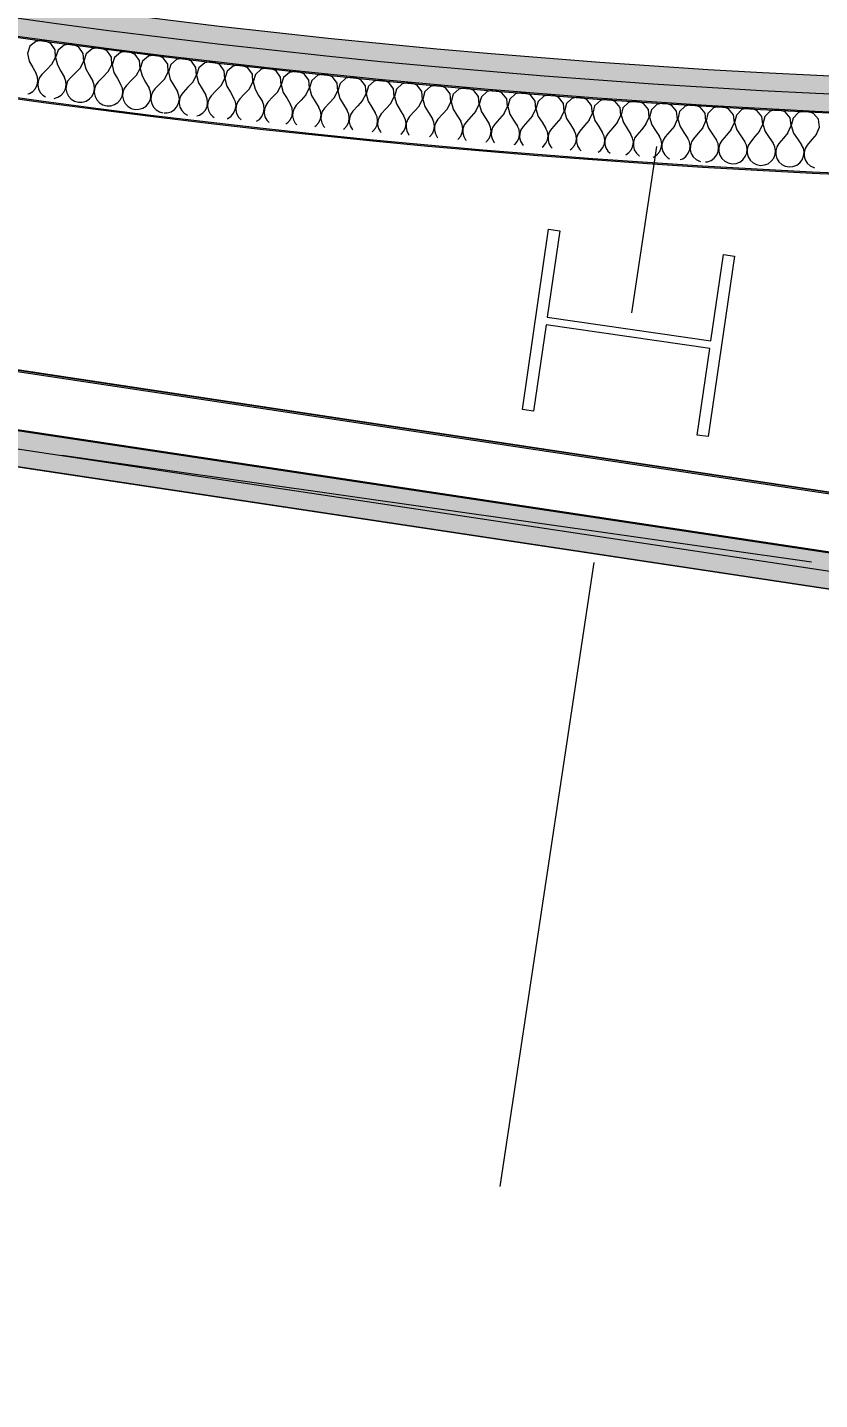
# Model space of a CAD drawing. Header units: millimetres. Extents: x -50172 to 90294, y -80883 to 956680.
# Drawn here: x -27959 to -27294, y -51943 to -50793 of the extents above; entities that cross this region are included whole.
import ezdxf
from ezdxf.enums import TextEntityAlignment as Align

# ---------------------------------------------------------------- set-up
doc = ezdxf.new("R2010")
doc.units = ezdxf.units.MM
doc.header["$MEASUREMENT"] = 0
doc.linetypes.add('Double Dashed', pattern=[1093.611073, 529.166651, -211.666656, 141.111112, -211.666656])
doc.linetypes.add('Long Dashed', pattern=[1058.333302, 634.99999, -423.333311])
for name, color, linetype in [('A-25-M_Wall_Int', 7, 'Continuous'), ('COLUMN.IFC Import', 7, 'Continuous'), ('New_A-15-MG_Structural_Grid_Phase_2', 7, 'Continuous'), ('New_A-25-M_Wall_Int', 7, 'Continuous'), ('New_A-95-D_1_100', 7, 'Continuous')]:
    doc.layers.add(name, color=color, linetype=linetype)
for name, color, linetype, lineweight in [('A-25-M_Wall_Int_Pen_No__1', 7, 'Continuous', 13), ('A-25-M_Wall_Int_Pen_No__87', 8, 'Continuous', 20), ('COLUMN.IFC Import_Pen_No__2', 8, 'Continuous', 15), ('New_A-25-M_Wall_Int_Pen_No__1', 7, 'Continuous', 13), ('New_A-25-M_Wall_Int_Pen_No__150', 7, 'Continuous', 0), ('New_A-95-D_1_100_Pen_No__1', 7, 'Continuous', 13), ('New_A-95-P_Drawing_Pen_No__1', 7, 'Continuous', 13)]:
    doc.layers.add(name, color=color, linetype=linetype, lineweight=lineweight)
for name, color, linetype, lineweight, true_color in [('A-25-M_Wall_Int_Pen_No__107', 7, 'Continuous', 15, 0xa6a6a6), ('A-25-M_Wall_Int_Pen_No__81', 7, 'Continuous', 20, 0x6a6a6a), ('New_A-15-MG_Structural_Grid_Phase_2_Pen_No__222', 7, 'Continuous', 13, 0x65af33), ('New_A-25-M_Wall_Int_Pen_No__107', 7, 'Continuous', 15, 0xa6a6a6), ('New_A-25-M_Wall_Int_Pen_No__81', 7, 'Continuous', 20, 0x6a6a6a)]:
    doc.layers.add(name, color=color, linetype=linetype, lineweight=lineweight, true_color=true_color)
doc.styles.add('GENERATED_STYLE_3', font='')
doc.styles.add('GENERATED_STYLE_4', font='')
doc.styles.get('GENERATED_STYLE_3').set_extended_font_data('Arial')
doc.styles.get('GENERATED_STYLE_4').set_extended_font_data('Swis721 BT')
doc.dimstyles.new('GENERATED_STYLE__2', dxfattribs={"dimtxt": 300, "dimasz": 95, "dimexe": 0.18, "dimexo": 0, "dimgap": 0.09, "dimtad": 1, "dimdec": 0, "dimzin": 0, "dimdsep": 46, "dimtxsty": 'GENERATED_STYLE_3', "dimblk": 'ARROWHEAD_2', "dimblk1": 'ARROWHEAD_2', "dimblk2": 'ARROWHEAD_2', "dimcen": 0.09, "dimclrd": 7, "dimclre": 7, "dimclrt": 7, "dimadec": 0, "dimazin": 0, "dimtfac": 1, "dimtdec": 4, "dimtmove": 0, "dimatfit": 3, "dimfxl": 1, "dimtolj": 1, "dimtzin": 0, "dimarcsym": 0})

# ---------------------------------------------------------------- blocks, each defined once
blk = doc.blocks.new('*X416')
at = {"layer": 'New_A-25-M_Wall_Int_Pen_No__150', "linetype": 'Continuous'}
for p, q in [((-27951.4, -50804.3), (-27956.4, -50808.4)), ((-27945, -50803.4), (-27951.4, -50804.3)), ((-27939, -50806), (-27945, -50803.4)), ((-27956.4, -50808.4), (-27958.5, -50814.6)), ((-27958.5, -50814.6), (-27957, -50820.9)), ((-27935.3, -50811.3), (-27939, -50806)), ((-27935, -50817.8), (-27935.3, -50811.3)), ((-27932.8, -50811.6), (-27934.9, -50817.8)), ((-27927.8, -50807.5), (-27932.8, -50811.6)), ((-27921.4, -50806.5), (-27927.8, -50807.5)), ((-27915.4, -50809.1), (-27921.4, -50806.5)), ((-27911.7, -50814.4), (-27915.4, -50809.1)), ((-27911.3, -50820.9), (-27911.7, -50814.4)), ((-27909.2, -50814.8), (-27911.2, -50821)), ((-27904.2, -50810.6), (-27909.2, -50814.8)), ((-27897.8, -50809.6), (-27904.2, -50810.6)), ((-27891.8, -50812.2), (-27897.8, -50809.6)), ((-27888.1, -50817.5), (-27891.8, -50812.2)), ((-27880.6, -50813.6), (-27885.6, -50817.8)), ((-27874.2, -50812.6), (-27880.6, -50813.6)), ((-27868.2, -50815.2), (-27874.2, -50812.6)), ((-27864.5, -50820.5), (-27868.2, -50815.2)), ((-27857, -50816.6), (-27862, -50820.8)), ((-27850.6, -50815.6), (-27857, -50816.6)), ((-27844.6, -50818.1), (-27850.6, -50815.6)), ((-27957, -50820.9), (-27954.1, -50826.1)), ((-27954.1, -50826.1), (-27951.2, -50831.3)), ((-27942.3, -50827.8), (-27946.5, -50832)), ((-27938.1, -50823.5), (-27942.3, -50827.8)), ((-27938.1, -50823.5), (-27935, -50817.8)), ((-27934.9, -50817.8), (-27933.4, -50824.1)), ((-27933.4, -50824.1), (-27930.4, -50829.3)), ((-27914.4, -50826.7), (-27918.6, -50830.9)), ((-27914.4, -50826.7), (-27911.3, -50820.9)), ((-27911.2, -50821), (-27909.7, -50827.3)), ((-27909.7, -50827.3), (-27906.8, -50832.5)), ((-27890.8, -50829.7), (-27887.7, -50824)), ((-27887.7, -50824), (-27888.1, -50817.5)), ((-27885.6, -50817.8), (-27887.6, -50824)), ((-27887.6, -50824), (-27886.1, -50830.3)), ((-27867.1, -50832.7), (-27864, -50827)), ((-27864, -50827), (-27864.5, -50820.5)), ((-27862, -50820.8), (-27863.9, -50827)), ((-27863.9, -50827), (-27862.4, -50833.3)), ((-27840.8, -50823.4), (-27844.6, -50818.1)), ((-27840.4, -50829.9), (-27840.8, -50823.4)), ((-27838.3, -50823.7), (-27840.3, -50829.9)), ((-27833.4, -50819.5), (-27838.3, -50823.7)), ((-27827, -50818.5), (-27833.4, -50819.5)), ((-27821, -50821), (-27827, -50818.5)), ((-27817.2, -50826.3), (-27821, -50821)), ((-27816.7, -50832.8), (-27817.2, -50826.3)), ((-27814.7, -50826.6), (-27816.6, -50832.8)), ((-27809.7, -50822.3), (-27814.7, -50826.6)), ((-27803.3, -50821.3), (-27809.7, -50822.3)), ((-27797.3, -50823.7), (-27803.3, -50821.3)), ((-27793.5, -50829), (-27797.3, -50823.7)), ((-27786.1, -50825), (-27791, -50829.3)), ((-27779.7, -50824), (-27786.1, -50825)), ((-27773.7, -50826.5), (-27779.7, -50824)), ((-27769.8, -50831.7), (-27773.7, -50826.5)), ((-27762.4, -50827.7), (-27767.3, -50832)), ((-27756, -50826.6), (-27762.4, -50827.7)), ((-27750, -50829.1), (-27756, -50826.6)), ((-27950, -50834.4), (-27951.2, -50831.3)), ((-27950.3, -50840.9), (-27949.7, -50837.7)), ((-27949.7, -50837.7), (-27950, -50834.4)), ((-27949.6, -50837.7), (-27949.9, -50841)), ((-27948.4, -50834.6), (-27949.6, -50837.7)), ((-27946.5, -50832), (-27948.4, -50834.6)), ((-27930.4, -50829.3), (-27927.5, -50834.5)), ((-27926.3, -50837.6), (-27927.5, -50834.5)), ((-27926, -50840.9), (-27926.3, -50837.6)), ((-27924.8, -50837.8), (-27925.9, -50840.9)), ((-27922.8, -50835.2), (-27924.8, -50837.8)), ((-27918.6, -50830.9), (-27922.8, -50835.2)), ((-27906.8, -50832.5), (-27903.8, -50837.7)), ((-27902.6, -50840.7), (-27903.8, -50837.7)), ((-27899.1, -50838.3), (-27901.1, -50840.9)), ((-27894.9, -50834), (-27899.1, -50838.3)), ((-27890.8, -50829.7), (-27894.9, -50834)), ((-27886.1, -50830.3), (-27883.1, -50835.5)), ((-27883.1, -50835.5), (-27880.1, -50840.7)), ((-27871.3, -50837), (-27875.4, -50841.3)), ((-27867.1, -50832.7), (-27871.3, -50837)), ((-27862.4, -50833.3), (-27859.4, -50838.5)), ((-27859.4, -50838.5), (-27856.4, -50843.7)), ((-27847.6, -50840), (-27851.7, -50844.2)), ((-27843.4, -50835.7), (-27847.6, -50840)), ((-27843.4, -50835.7), (-27840.4, -50829.9)), ((-27840.3, -50829.9), (-27838.7, -50836.2)), ((-27838.7, -50836.2), (-27835.7, -50841.4)), ((-27819.8, -50838.5), (-27823.9, -50842.8)), ((-27819.8, -50838.5), (-27816.7, -50832.8)), ((-27816.6, -50832.8), (-27815, -50839.1)), ((-27815, -50839.1), (-27812, -50844.2)), ((-27796.1, -50841.3), (-27793, -50835.5)), ((-27793, -50835.5), (-27793.5, -50829)), ((-27791, -50829.3), (-27792.9, -50835.5)), ((-27792.9, -50835.5), (-27791.3, -50841.8)), ((-27772.3, -50844), (-27769.4, -50838.2)), ((-27769.4, -50838.2), (-27769.8, -50831.7)), ((-27767.3, -50832), (-27769.3, -50838.2)), ((-27769.3, -50838.2), (-27767.6, -50844.5)), ((-27746.2, -50834.3), (-27750, -50829.1)), ((-27745.7, -50840.8), (-27746.2, -50834.3)), ((-27743.7, -50834.6), (-27745.6, -50840.8)), ((-27738.8, -50830.3), (-27743.7, -50834.6)), ((-27732.4, -50829.2), (-27738.8, -50830.3)), ((-27726.3, -50831.6), (-27732.4, -50829.2)), ((-27722.5, -50836.9), (-27726.3, -50831.6)), ((-27722, -50843.4), (-27722.5, -50836.9)), ((-27720, -50837.1), (-27721.9, -50843.4)), ((-27715.1, -50832.8), (-27720, -50837.1)), ((-27708.7, -50831.7), (-27715.1, -50832.8)), ((-27702.7, -50834.1), (-27708.7, -50831.7)), ((-27698.8, -50839.3), (-27702.7, -50834.1)), ((-27698.2, -50845.8), (-27698.8, -50839.3)), ((-27696.3, -50839.6), (-27698.1, -50845.8)), ((-27691.4, -50835.3), (-27696.3, -50839.6)), ((-27685, -50834.1), (-27691.4, -50835.3)), ((-27679, -50836.5), (-27685, -50834.1)), ((-27675.1, -50841.7), (-27679, -50836.5)), ((-27667.8, -50837.6), (-27672.6, -50842)), ((-27661.4, -50836.5), (-27667.8, -50837.6)), ((-27655.3, -50838.8), (-27661.4, -50836.5)), ((-27651.4, -50844), (-27655.3, -50838.8)), ((-27644.1, -50839.9), (-27648.9, -50844.3)), ((-27637.7, -50838.7), (-27644.1, -50839.9)), ((-27631.6, -50841.1), (-27637.7, -50838.7)), ((-27958.3, -50848.4), (-27956.8, -50848)), ((-27956.8, -50848), (-27954, -50846.3)), ((-27954, -50846.3), (-27951.8, -50843.8)), ((-27951.8, -50843.8), (-27950.3, -50840.9)), ((-27949.9, -50841), (-27949.3, -50844.2)), ((-27949.3, -50844.2), (-27947.8, -50847.1)), ((-27947.8, -50847.1), (-27945.5, -50849.5)), ((-27945.5, -50849.5), (-27943.4, -50850.9)), ((-27936, -50852.1), (-27933.1, -50851.2)), ((-27933.1, -50851.2), (-27930.3, -50849.5)), ((-27930.3, -50849.5), (-27928.1, -50847)), ((-27928.1, -50847), (-27926.6, -50844.1)), ((-27926.6, -50844.1), (-27926, -50840.9)), ((-27925.9, -50840.9), (-27926.2, -50844.2)), ((-27926.2, -50844.2), (-27925.5, -50847.4)), ((-27925.5, -50847.4), (-27924.1, -50850.3)), ((-27924.1, -50850.3), (-27921.8, -50852.7)), ((-27906.5, -50852.6), (-27904.3, -50850.2)), ((-27904.3, -50850.2), (-27902.9, -50847.2)), ((-27902.9, -50847.2), (-27902.3, -50844)), ((-27902.3, -50844), (-27902.6, -50840.7)), ((-27902.2, -50844), (-27902.5, -50847.3)), ((-27902.5, -50847.3), (-27901.8, -50850.5)), ((-27901.1, -50840.9), (-27902.2, -50844)), ((-27901.8, -50850.5), (-27900.3, -50853.4)), ((-27880.6, -50853.2), (-27879.2, -50850.2)), ((-27878.9, -50843.7), (-27880.1, -50840.7)), ((-27879.2, -50850.2), (-27878.6, -50847)), ((-27878.6, -50847), (-27878.9, -50843.7)), ((-27878.5, -50847), (-27878.7, -50850.3)), ((-27878.7, -50850.3), (-27878.1, -50853.5)), ((-27877.4, -50843.9), (-27878.5, -50847)), ((-27875.4, -50841.3), (-27877.4, -50843.9)), ((-27855.2, -50846.7), (-27856.4, -50843.7)), ((-27855.4, -50853.2), (-27854.9, -50850)), ((-27854.9, -50850), (-27855.2, -50846.7)), ((-27854.8, -50850), (-27855, -50853.3)), ((-27853.6, -50846.9), (-27854.8, -50850)), ((-27851.7, -50844.2), (-27853.6, -50846.9)), ((-27835.7, -50841.4), (-27832.7, -50846.5)), ((-27831.5, -50849.6), (-27832.7, -50846.5)), ((-27831.1, -50852.9), (-27831.5, -50849.6)), ((-27829.9, -50849.8), (-27831, -50852.9)), ((-27828, -50847.1), (-27829.9, -50849.8)), ((-27823.9, -50842.8), (-27828, -50847.1)), ((-27812, -50844.2), (-27809, -50849.4)), ((-27807.8, -50852.4), (-27809, -50849.4)), ((-27804.3, -50849.9), (-27806.2, -50852.6)), ((-27800.2, -50845.6), (-27804.3, -50849.9)), ((-27796.1, -50841.3), (-27800.2, -50845.6)), ((-27791.3, -50841.8), (-27788.3, -50847)), ((-27788.3, -50847), (-27785.3, -50852.1)), ((-27776.4, -50848.3), (-27780.5, -50852.6)), ((-27772.3, -50844), (-27776.4, -50848.3)), ((-27767.6, -50844.5), (-27764.6, -50849.6)), ((-27764.6, -50849.6), (-27761.5, -50854.8)), ((-27752.7, -50850.9), (-27756.8, -50855.3)), ((-27748.6, -50846.6), (-27752.7, -50850.9)), ((-27748.6, -50846.6), (-27745.7, -50840.8)), ((-27745.6, -50840.8), (-27743.9, -50847.1)), ((-27743.9, -50847.1), (-27740.8, -50852.2)), ((-27724.9, -50849.2), (-27729, -50853.5)), ((-27724.9, -50849.2), (-27722, -50843.4)), ((-27721.9, -50843.4), (-27720.2, -50849.7)), ((-27720.2, -50849.7), (-27717.1, -50854.8)), ((-27701.2, -50851.6), (-27698.2, -50845.8)), ((-27698.1, -50845.8), (-27696.4, -50852.1)), ((-27677.4, -50854), (-27674.5, -50848.2)), ((-27674.5, -50848.2), (-27675.1, -50841.7)), ((-27672.6, -50842), (-27674.4, -50848.2)), ((-27674.4, -50848.2), (-27672.7, -50854.5)), ((-27653.7, -50856.3), (-27650.8, -50850.5)), ((-27650.8, -50850.5), (-27651.4, -50844)), ((-27648.9, -50844.3), (-27650.7, -50850.5)), ((-27650.7, -50850.5), (-27649, -50856.8)), ((-27627.7, -50846.3), (-27631.6, -50841.1)), ((-27627.1, -50852.8), (-27627.7, -50846.3)), ((-27625.2, -50846.5), (-27627, -50852.8)), ((-27620.4, -50842.1), (-27625.2, -50846.5)), ((-27614, -50840.9), (-27620.4, -50842.1)), ((-27607.9, -50843.3), (-27614, -50840.9)), ((-27604, -50848.4), (-27607.9, -50843.3)), ((-27603.3, -50854.9), (-27604, -50848.4)), ((-27601.5, -50848.7), (-27603.2, -50854.9)), ((-27596.7, -50844.3), (-27601.5, -50848.7)), ((-27590.3, -50843.1), (-27596.7, -50844.3)), ((-27584.2, -50845.4), (-27590.3, -50843.1)), ((-27580.2, -50850.5), (-27584.2, -50845.4)), ((-27579.6, -50857), (-27580.2, -50850.5)), ((-27577.7, -50850.7), (-27579.5, -50857)), ((-27572.9, -50846.3), (-27577.7, -50850.7)), ((-27566.6, -50845.1), (-27572.9, -50846.3)), ((-27560.5, -50847.4), (-27566.6, -50845.1)), ((-27556.5, -50852.5), (-27560.5, -50847.4)), ((-27549.2, -50848.3), (-27554, -50852.8)), ((-27542.8, -50847.1), (-27549.2, -50848.3)), ((-27536.7, -50849.3), (-27542.8, -50847.1)), ((-27532.8, -50854.5), (-27536.7, -50849.3)), ((-27525.5, -50850.2), (-27530.2, -50854.7)), ((-27519.1, -50849), (-27525.5, -50850.2)), ((-27513, -50851.2), (-27519.1, -50849)), ((-27509, -50856.3), (-27513, -50851.2)), ((-27495.4, -50850.8), (-27501.8, -50852.1)), ((-27489.3, -50853), (-27495.4, -50850.8)), ((-27921.8, -50852.7), (-27919, -50854.4)), ((-27919, -50854.4), (-27915.8, -50855.3)), ((-27915.8, -50855.3), (-27912.5, -50855.3)), ((-27912.5, -50855.3), (-27909.3, -50854.4)), ((-27909.3, -50854.4), (-27906.5, -50852.6)), ((-27900.3, -50853.4), (-27898.1, -50855.8)), ((-27898.1, -50855.8), (-27895.2, -50857.5)), ((-27895.2, -50857.5), (-27892, -50858.4)), ((-27892, -50858.4), (-27888.7, -50858.3)), ((-27888.7, -50858.3), (-27885.6, -50857.4)), ((-27885.6, -50857.4), (-27882.8, -50855.7)), ((-27882.8, -50855.7), (-27880.6, -50853.2)), ((-27878.1, -50853.5), (-27876.6, -50856.4)), ((-27876.6, -50856.4), (-27874.3, -50858.8)), ((-27874.3, -50858.8), (-27871.5, -50860.5)), ((-27871.5, -50860.5), (-27868.3, -50861.4)), ((-27868.3, -50861.4), (-27865, -50861.3)), ((-27865, -50861.3), (-27861.8, -50860.4)), ((-27861.8, -50860.4), (-27859, -50858.6)), ((-27859, -50858.6), (-27856.9, -50856.2)), ((-27856.9, -50856.2), (-27855.4, -50853.2)), ((-27855, -50853.3), (-27854.3, -50856.5)), ((-27854.3, -50856.5), (-27852.8, -50859.4)), ((-27852.8, -50859.4), (-27850.6, -50861.8)), ((-27850.6, -50861.8), (-27847.7, -50863.5)), ((-27838.1, -50863.3), (-27835.3, -50861.5)), ((-27835.3, -50861.5), (-27833.1, -50859.1)), ((-27833.1, -50859.1), (-27831.7, -50856.1)), ((-27831.7, -50856.1), (-27831.1, -50852.9)), ((-27831, -50852.9), (-27831.3, -50856.1)), ((-27831.3, -50856.1), (-27830.6, -50859.4)), ((-27830.6, -50859.4), (-27829.1, -50862.3)), ((-27829.1, -50862.3), (-27826.8, -50864.7)), ((-27811.5, -50864.3), (-27809.3, -50861.9)), ((-27809.3, -50861.9), (-27807.9, -50858.9)), ((-27807.9, -50858.9), (-27807.4, -50855.7)), ((-27807.4, -50855.7), (-27807.8, -50852.4)), ((-27807.3, -50855.7), (-27807.5, -50859)), ((-27807.5, -50859), (-27806.8, -50862.2)), ((-27806.2, -50852.6), (-27807.3, -50855.7)), ((-27806.8, -50862.2), (-27805.3, -50865.1)), ((-27785.6, -50864.6), (-27784.2, -50861.6)), ((-27784, -50855.1), (-27785.3, -50852.1)), ((-27784.2, -50861.6), (-27783.6, -50858.4)), ((-27783.6, -50858.4), (-27784, -50855.1)), ((-27783.5, -50858.4), (-27783.8, -50861.7)), ((-27783.8, -50861.7), (-27783.1, -50864.9)), ((-27782.4, -50855.3), (-27783.5, -50858.4)), ((-27780.5, -50852.6), (-27782.4, -50855.3)), ((-27760.3, -50857.8), (-27761.5, -50854.8)), ((-27760.4, -50864.3), (-27759.9, -50861.1)), ((-27759.9, -50861.1), (-27760.3, -50857.8)), ((-27759.8, -50861.1), (-27760, -50864.3)), ((-27758.7, -50858), (-27759.8, -50861.1)), ((-27756.8, -50855.3), (-27758.7, -50858)), ((-27740.8, -50852.2), (-27737.8, -50857.4)), ((-27736.5, -50860.4), (-27737.8, -50857.4)), ((-27736.1, -50863.6), (-27736.5, -50860.4)), ((-27734.9, -50860.6), (-27736, -50863.7)), ((-27733, -50857.9), (-27734.9, -50860.6)), ((-27729, -50853.5), (-27733, -50857.9)), ((-27717.1, -50854.8), (-27714, -50859.9)), ((-27712.7, -50862.9), (-27714, -50859.9)), ((-27712.3, -50866.2), (-27712.7, -50862.9)), ((-27711.2, -50863.1), (-27712.2, -50866.2)), ((-27709.3, -50860.4), (-27711.2, -50863.1)), ((-27705.2, -50856), (-27709.3, -50860.4)), ((-27701.2, -50851.6), (-27705.2, -50856)), ((-27696.4, -50852.1), (-27693.4, -50857.2)), ((-27693.4, -50857.2), (-27690.3, -50862.3)), ((-27689, -50865.3), (-27690.3, -50862.3)), ((-27685.5, -50862.8), (-27687.4, -50865.5)), ((-27681.5, -50858.4), (-27685.5, -50862.8)), ((-27677.4, -50854), (-27681.5, -50858.4)), ((-27672.7, -50854.5), (-27669.6, -50859.6)), ((-27669.6, -50859.6), (-27666.5, -50864.7)), ((-27657.7, -50860.7), (-27661.7, -50865.1)), ((-27653.7, -50856.3), (-27657.7, -50860.7)), ((-27649, -50856.8), (-27645.8, -50861.9)), ((-27645.8, -50861.9), (-27642.7, -50867)), ((-27634, -50863), (-27638, -50867.4)), ((-27629.9, -50858.6), (-27634, -50863)), ((-27629.9, -50858.6), (-27627.1, -50852.8)), ((-27627, -50852.8), (-27625.2, -50859)), ((-27625.2, -50859), (-27622.1, -50864.1)), ((-27606.2, -50860.8), (-27610.2, -50865.2)), ((-27606.2, -50860.8), (-27603.3, -50854.9)), ((-27603.2, -50854.9), (-27601.4, -50861.2)), ((-27601.4, -50861.2), (-27598.3, -50866.2)), ((-27582.4, -50862.9), (-27586.4, -50867.3)), ((-27582.4, -50862.9), (-27579.6, -50857)), ((-27579.5, -50857), (-27577.7, -50863.3)), ((-27558.7, -50864.9), (-27555.8, -50859)), ((-27555.8, -50859), (-27556.5, -50852.5)), ((-27554, -50852.8), (-27555.7, -50859)), ((-27555.7, -50859), (-27553.9, -50865.3)), ((-27534.9, -50866.8), (-27532.1, -50861)), ((-27532.1, -50861), (-27532.8, -50854.5)), ((-27530.2, -50854.7), (-27532, -50861)), ((-27532, -50861), (-27530.1, -50867.2)), ((-27511.1, -50868.7), (-27508.3, -50862.8)), ((-27508.3, -50862.8), (-27509, -50856.3)), ((-27506.5, -50856.5), (-27508.2, -50862.8)), ((-27508.2, -50862.8), (-27506.3, -50869.1)), ((-27501.8, -50852.1), (-27506.5, -50856.5)), ((-27485.3, -50858.1), (-27489.3, -50853)), ((-27484.5, -50864.6), (-27485.3, -50858.1)), ((-27482.8, -50858.3), (-27484.4, -50864.6)), ((-27478, -50853.8), (-27482.8, -50858.3)), ((-27471.7, -50852.5), (-27478, -50853.8)), ((-27465.5, -50854.7), (-27471.7, -50852.5)), ((-27461.5, -50859.8), (-27465.5, -50854.7)), ((-27460.7, -50866.3), (-27461.5, -50859.8)), ((-27459, -50860), (-27460.6, -50866.3)), ((-27454.3, -50855.5), (-27459, -50860)), ((-27447.9, -50854.2), (-27454.3, -50855.5)), ((-27441.8, -50856.4), (-27447.9, -50854.2)), ((-27437.7, -50861.5), (-27441.8, -50856.4)), ((-27437, -50867.9), (-27437.7, -50861.5)), ((-27435.2, -50861.7), (-27436.9, -50868)), ((-27430.5, -50857.2), (-27435.2, -50861.7)), ((-27424.2, -50855.8), (-27430.5, -50857.2)), ((-27418, -50858), (-27424.2, -50855.8)), ((-27414, -50863), (-27418, -50858)), ((-27413.2, -50869.5), (-27414, -50863)), ((-27406.8, -50858.7), (-27411.5, -50863.2)), ((-27400.4, -50857.3), (-27406.8, -50858.7)), ((-27394.3, -50859.5), (-27400.4, -50857.3)), ((-27390.2, -50864.5), (-27394.3, -50859.5)), ((-27383, -50860.2), (-27387.7, -50864.7)), ((-27376.7, -50858.8), (-27383, -50860.2)), ((-27370.5, -50860.9), (-27376.7, -50858.8)), ((-27366.4, -50865.9), (-27370.5, -50860.9)), ((-27359.3, -50861.5), (-27363.9, -50866.1)), ((-27352.9, -50860.1), (-27359.3, -50861.5)), ((-27346.8, -50862.2), (-27352.9, -50860.1)), ((-27342.6, -50867.3), (-27346.8, -50862.2)), ((-27335.5, -50862.9), (-27340.1, -50867.4)), ((-27329.1, -50861.4), (-27335.5, -50862.9)), ((-27323, -50863.5), (-27329.1, -50861.4)), ((-27305.4, -50862.6), (-27311.7, -50864.1)), ((-27299.2, -50864.7), (-27305.4, -50862.6)), ((-27847.7, -50863.5), (-27844.9, -50864.2)), ((-27843.9, -50864.3), (-27841.2, -50864.3)), ((-27841.2, -50864.3), (-27838.1, -50863.3)), ((-27826.8, -50864.7), (-27824.4, -50866.1)), ((-27816.4, -50866.8), (-27814.3, -50866.1)), ((-27814.3, -50866.1), (-27811.5, -50864.3)), ((-27805.3, -50865.1), (-27803, -50867.4)), ((-27803, -50867.4), (-27801.9, -50868.1)), ((-27791.1, -50869.1), (-27790.5, -50868.9)), ((-27790.5, -50868.9), (-27787.7, -50867.1)), ((-27787.7, -50867.1), (-27785.6, -50864.6)), ((-27783.1, -50864.9), (-27781.5, -50867.8)), ((-27781.5, -50867.8), (-27779.2, -50870.2)), ((-27766.3, -50871.3), (-27763.9, -50869.8)), ((-27763.9, -50869.8), (-27761.8, -50867.3)), ((-27761.8, -50867.3), (-27760.4, -50864.3)), ((-27760, -50864.3), (-27759.3, -50867.6)), ((-27759.3, -50867.6), (-27757.7, -50870.5)), ((-27757.7, -50870.5), (-27755.9, -50872.3)), ((-27741.9, -50873.5), (-27740.1, -50872.4)), ((-27740.1, -50872.4), (-27738, -50869.9)), ((-27738, -50869.9), (-27736.6, -50866.9)), ((-27736.6, -50866.9), (-27736.1, -50863.6)), ((-27736, -50863.7), (-27736.2, -50866.9)), ((-27736.2, -50866.9), (-27735.5, -50870.1)), ((-27735.5, -50870.1), (-27733.9, -50873)), ((-27733.9, -50873), (-27732.6, -50874.4)), ((-27716.3, -50874.9), (-27714.2, -50872.4)), ((-27714.2, -50872.4), (-27712.8, -50869.4)), ((-27712.8, -50869.4), (-27712.3, -50866.2)), ((-27712.2, -50866.2), (-27712.4, -50869.4)), ((-27712.4, -50869.4), (-27711.7, -50872.6)), ((-27711.7, -50872.6), (-27710.1, -50875.5)), ((-27690.4, -50874.8), (-27689, -50871.8)), ((-27688.6, -50868.6), (-27689, -50865.3)), ((-27689, -50871.8), (-27688.6, -50868.6)), ((-27688.5, -50868.6), (-27688.6, -50871.9)), ((-27688.6, -50871.9), (-27687.9, -50875.1)), ((-27687.4, -50865.5), (-27688.5, -50868.6)), ((-27666.6, -50877.2), (-27665.2, -50874.2)), ((-27665.2, -50867.7), (-27666.5, -50864.7)), ((-27664.8, -50870.9), (-27665.2, -50867.7)), ((-27665.2, -50874.2), (-27664.8, -50870.9)), ((-27664.7, -50871), (-27664.8, -50874.2)), ((-27664.8, -50874.2), (-27664.1, -50877.4)), ((-27663.6, -50867.8), (-27664.7, -50871)), ((-27661.7, -50865.1), (-27663.6, -50867.8)), ((-27641.4, -50870), (-27642.7, -50867)), ((-27641, -50873.2), (-27641.4, -50870)), ((-27641.4, -50876.5), (-27641, -50873.2)), ((-27640.9, -50873.2), (-27641, -50876.5)), ((-27639.8, -50870.1), (-27640.9, -50873.2)), ((-27638, -50867.4), (-27639.8, -50870.1)), ((-27622.1, -50864.1), (-27618.9, -50869.2)), ((-27617.6, -50872.2), (-27618.9, -50869.2)), ((-27617.2, -50875.4), (-27617.6, -50872.2)), ((-27616, -50872.3), (-27617.1, -50875.4)), ((-27614.2, -50869.6), (-27616, -50872.3)), ((-27610.2, -50865.2), (-27614.2, -50869.6)), ((-27598.3, -50866.2), (-27595.1, -50871.3)), ((-27593.8, -50874.3), (-27595.1, -50871.3)), ((-27593.3, -50877.6), (-27593.8, -50874.3)), ((-27592.2, -50874.4), (-27593.2, -50877.6)), ((-27590.4, -50871.7), (-27592.2, -50874.4)), ((-27586.4, -50867.3), (-27590.4, -50871.7)), ((-27577.7, -50863.3), (-27574.5, -50868.3)), ((-27574.5, -50868.3), (-27571.3, -50873.4)), ((-27570, -50876.4), (-27571.3, -50873.4)), ((-27566.6, -50873.8), (-27568.4, -50876.5)), ((-27562.6, -50869.3), (-27566.6, -50873.8)), ((-27558.7, -50864.9), (-27562.6, -50869.3)), ((-27553.9, -50865.3), (-27550.7, -50870.3)), ((-27550.7, -50870.3), (-27547.5, -50875.4)), ((-27538.8, -50871.3), (-27542.8, -50875.7)), ((-27534.9, -50866.8), (-27538.8, -50871.3)), ((-27530.1, -50867.2), (-27526.9, -50872.2)), ((-27526.9, -50872.2), (-27523.7, -50877.3)), ((-27515, -50873.2), (-27519, -50877.6)), ((-27511.1, -50868.7), (-27515, -50873.2)), ((-27506.3, -50869.1), (-27503.1, -50874.1)), ((-27503.1, -50874.1), (-27499.9, -50879.1)), ((-27487.3, -50870.5), (-27491.2, -50875)), ((-27487.3, -50870.5), (-27484.5, -50864.6)), ((-27484.4, -50864.6), (-27482.5, -50870.8)), ((-27482.5, -50870.8), (-27479.3, -50875.8)), ((-27463.5, -50872.2), (-27467.4, -50876.7)), ((-27463.5, -50872.2), (-27460.7, -50866.3)), ((-27460.6, -50866.3), (-27458.7, -50872.5)), ((-27458.7, -50872.5), (-27455.5, -50877.5)), ((-27439.7, -50873.8), (-27443.6, -50878.4)), ((-27439.7, -50873.8), (-27437, -50867.9)), ((-27436.9, -50868), (-27434.9, -50874.2)), ((-27434.9, -50874.2), (-27431.7, -50879.2)), ((-27415.9, -50875.4), (-27413.2, -50869.5)), ((-27411.5, -50863.2), (-27413.1, -50869.5)), ((-27413.1, -50869.5), (-27411.1, -50875.7)), ((-27392.1, -50876.9), (-27389.4, -50871)), ((-27389.4, -50871), (-27390.2, -50864.5)), ((-27387.7, -50864.7), (-27389.3, -50871)), ((-27389.3, -50871), (-27387.3, -50877.2)), ((-27368.3, -50878.3), (-27365.6, -50872.4)), ((-27365.6, -50872.4), (-27366.4, -50865.9)), ((-27363.9, -50866.1), (-27365.5, -50872.4)), ((-27365.5, -50872.4), (-27363.5, -50878.6)), ((-27344.4, -50879.7), (-27341.8, -50873.7)), ((-27341.8, -50873.7), (-27342.6, -50867.3)), ((-27340.1, -50867.4), (-27341.7, -50873.7)), ((-27341.7, -50873.7), (-27339.7, -50879.9)), ((-27318.9, -50868.5), (-27323, -50863.5)), ((-27318, -50875), (-27318.9, -50868.5)), ((-27316.3, -50868.7), (-27317.9, -50875)), ((-27311.7, -50864.1), (-27316.3, -50868.7)), ((-27295.1, -50869.7), (-27299.2, -50864.7)), ((-27294.2, -50876.2), (-27295.1, -50869.7)), ((-27717.6, -50875.7), (-27716.3, -50874.9)), ((-27710.1, -50875.5), (-27709.2, -50876.5)), ((-27693.4, -50877.9), (-27692.5, -50877.3)), ((-27692.5, -50877.3), (-27690.4, -50874.8)), ((-27687.9, -50875.1), (-27686.3, -50878)), ((-27686.3, -50878), (-27685.6, -50878.6)), ((-27669.3, -50880.1), (-27668.7, -50879.7)), ((-27668.7, -50879.7), (-27666.6, -50877.2)), ((-27664.1, -50877.4), (-27662.5, -50880.3)), ((-27662.5, -50880.3), (-27662, -50880.8)), ((-27645.3, -50882.3), (-27644.9, -50882)), ((-27644.9, -50882), (-27642.8, -50879.5)), ((-27642.8, -50879.5), (-27641.4, -50876.5)), ((-27641, -50876.5), (-27640.3, -50879.7)), ((-27640.3, -50879.7), (-27638.6, -50882.6)), ((-27638.6, -50882.6), (-27638.3, -50882.9)), ((-27621.4, -50884.5), (-27621.1, -50884.2)), ((-27621.1, -50884.2), (-27618.9, -50881.7)), ((-27618.9, -50881.7), (-27617.6, -50878.7)), ((-27617.6, -50878.7), (-27617.2, -50875.4)), ((-27617.1, -50875.4), (-27617.2, -50878.7)), ((-27617.2, -50878.7), (-27616.4, -50881.9)), ((-27616.4, -50881.9), (-27614.8, -50884.8)), ((-27614.8, -50884.8), (-27614.5, -50885.1)), ((-27597.2, -50886.4), (-27595.1, -50883.8)), ((-27595.1, -50883.8), (-27593.8, -50880.8)), ((-27593.8, -50880.8), (-27593.3, -50877.6)), ((-27593.2, -50877.6), (-27593.4, -50880.9)), ((-27593.4, -50880.9), (-27592.6, -50884)), ((-27592.6, -50884), (-27591, -50886.9)), ((-27573.4, -50888.4), (-27571.3, -50885.9)), ((-27571.3, -50885.9), (-27570, -50882.9)), ((-27569.5, -50879.6), (-27570, -50876.4)), ((-27570, -50882.9), (-27569.5, -50879.6)), ((-27569.4, -50879.6), (-27569.5, -50882.9)), ((-27569.5, -50882.9), (-27568.8, -50886.1)), ((-27568.4, -50876.5), (-27569.4, -50879.6)), ((-27568.8, -50886.1), (-27567.1, -50889)), ((-27546.2, -50878.3), (-27547.5, -50875.4)), ((-27547.4, -50887.9), (-27546.1, -50884.9)), ((-27545.7, -50881.6), (-27546.2, -50878.3)), ((-27546.1, -50884.9), (-27545.7, -50881.6)), ((-27545.6, -50881.6), (-27545.7, -50884.9)), ((-27545.7, -50884.9), (-27544.9, -50888.1)), ((-27544.6, -50878.5), (-27545.6, -50881.6)), ((-27542.8, -50875.7), (-27544.6, -50878.5)), ((-27522.4, -50880.3), (-27523.7, -50877.3)), ((-27521.9, -50883.5), (-27522.4, -50880.3)), ((-27522.3, -50886.8), (-27521.9, -50883.5)), ((-27521.8, -50883.5), (-27521.9, -50886.8)), ((-27520.8, -50880.4), (-27521.8, -50883.5)), ((-27519, -50877.6), (-27520.8, -50880.4)), ((-27498.5, -50882.1), (-27499.9, -50879.1)), ((-27498, -50885.3), (-27498.5, -50882.1)), ((-27498.4, -50888.6), (-27498, -50885.3)), ((-27497.9, -50885.3), (-27498, -50888.6)), ((-27497, -50882.2), (-27497.9, -50885.3)), ((-27495.1, -50879.5), (-27497, -50882.2)), ((-27491.2, -50875), (-27495.1, -50879.5)), ((-27479.3, -50875.8), (-27476.1, -50880.9)), ((-27474.7, -50883.8), (-27476.1, -50880.9)), ((-27474.2, -50887.1), (-27474.7, -50883.8)), ((-27473.1, -50883.9), (-27474.1, -50887.1)), ((-27471.3, -50881.2), (-27473.1, -50883.9)), ((-27467.4, -50876.7), (-27471.3, -50881.2)), ((-27455.5, -50877.5), (-27452.3, -50882.5)), ((-27450.9, -50885.5), (-27452.3, -50882.5)), ((-27450.3, -50888.8), (-27450.9, -50885.5)), ((-27449.3, -50885.6), (-27450.2, -50888.8)), ((-27447.5, -50882.9), (-27449.3, -50885.6)), ((-27443.6, -50878.4), (-27447.5, -50882.9)), ((-27431.7, -50879.2), (-27428.4, -50884.1)), ((-27427, -50887.1), (-27428.4, -50884.1)), ((-27423.7, -50884.5), (-27425.4, -50887.2)), ((-27419.8, -50879.9), (-27423.7, -50884.5)), ((-27415.9, -50875.4), (-27419.8, -50879.9)), ((-27411.1, -50875.7), (-27407.9, -50880.7)), ((-27407.9, -50880.7), (-27404.6, -50885.7)), ((-27403.2, -50888.6), (-27404.6, -50885.7)), ((-27399.8, -50886), (-27401.6, -50888.7)), ((-27395.9, -50881.4), (-27399.8, -50886)), ((-27392.1, -50876.9), (-27395.9, -50881.4)), ((-27387.3, -50877.2), (-27384, -50882.2)), ((-27384, -50882.2), (-27380.7, -50887.1)), ((-27372.1, -50882.9), (-27376, -50887.4)), ((-27368.3, -50878.3), (-27372.1, -50882.9)), ((-27363.5, -50878.6), (-27360.2, -50883.6)), ((-27360.2, -50883.6), (-27356.9, -50888.5)), ((-27348.3, -50884.2), (-27352.1, -50888.8)), ((-27344.4, -50879.7), (-27348.3, -50884.2)), ((-27339.7, -50879.9), (-27336.4, -50884.9)), ((-27336.4, -50884.9), (-27333, -50889.8)), ((-27324.4, -50885.5), (-27328.3, -50890.1)), ((-27320.6, -50880.9), (-27324.4, -50885.5)), ((-27320.6, -50880.9), (-27318, -50875)), ((-27317.9, -50875), (-27315.9, -50881.2)), ((-27315.9, -50881.2), (-27312.5, -50886.1)), ((-27312.5, -50886.1), (-27309.2, -50891)), ((-27296.8, -50882.1), (-27300.6, -50886.7)), ((-27296.8, -50882.1), (-27294.2, -50876.2)), ((-27597.6, -50886.6), (-27597.2, -50886.4)), ((-27591, -50886.9), (-27590.6, -50887.2)), ((-27573.9, -50888.8), (-27573.4, -50888.4)), ((-27567.1, -50889), (-27566.7, -50889.4)), ((-27550.2, -50890.9), (-27549.5, -50890.4)), ((-27549.5, -50890.4), (-27547.4, -50887.9)), ((-27544.9, -50888.1), (-27543.3, -50890.9)), ((-27543.3, -50890.9), (-27542.6, -50891.6)), ((-27526.7, -50893), (-27525.7, -50892.3)), ((-27525.7, -50892.3), (-27523.6, -50889.8)), ((-27523.6, -50889.8), (-27522.3, -50886.8)), ((-27521.9, -50886.8), (-27521.1, -50890)), ((-27521.1, -50890), (-27519.4, -50892.8)), ((-27519.4, -50892.8), (-27518.4, -50893.8)), ((-27503.2, -50895.2), (-27501.8, -50894.2)), ((-27501.8, -50894.2), (-27499.7, -50891.6)), ((-27499.7, -50891.6), (-27498.4, -50888.6)), ((-27498, -50888.6), (-27497.2, -50891.8)), ((-27497.2, -50891.8), (-27495.5, -50894.6)), ((-27495.5, -50894.6), (-27494.1, -50896)), ((-27479.8, -50897.3), (-27477.9, -50895.9)), ((-27477.9, -50895.9), (-27475.9, -50893.4)), ((-27475.9, -50893.4), (-27474.6, -50890.3)), ((-27474.6, -50890.3), (-27474.2, -50887.1)), ((-27474.1, -50887.1), (-27474.2, -50890.4)), ((-27474.2, -50890.4), (-27473.3, -50893.5)), ((-27473.3, -50893.5), (-27471.7, -50896.4)), ((-27471.7, -50896.4), (-27469.8, -50898.2)), ((-27456.5, -50899.4), (-27454, -50897.6)), ((-27454, -50897.6), (-27452, -50895.1)), ((-27452, -50895.1), (-27450.7, -50892)), ((-27450.7, -50892), (-27450.3, -50888.8)), ((-27450.2, -50888.8), (-27450.3, -50892)), ((-27450.3, -50892), (-27449.5, -50895.2)), ((-27449.5, -50895.2), (-27447.8, -50898.1)), ((-27430.2, -50899.2), (-27428.1, -50896.7)), ((-27428.1, -50896.7), (-27426.9, -50893.6)), ((-27426.5, -50890.4), (-27427, -50887.1)), ((-27426.9, -50893.6), (-27426.5, -50890.4)), ((-27425.4, -50887.2), (-27426.4, -50890.4)), ((-27426.4, -50890.4), (-27426.4, -50893.6)), ((-27426.4, -50893.6), (-27425.6, -50896.8)), ((-27425.6, -50896.8), (-27423.9, -50899.6)), ((-27404.2, -50898.2), (-27403, -50895.1)), ((-27402.6, -50891.9), (-27403.2, -50888.6)), ((-27403, -50895.1), (-27402.6, -50891.9)), ((-27402.5, -50891.9), (-27402.6, -50895.2)), ((-27402.6, -50895.2), (-27401.7, -50898.3)), ((-27401.6, -50888.7), (-27402.5, -50891.9)), ((-27379.3, -50890.1), (-27380.7, -50887.1)), ((-27380.4, -50899.6), (-27379.1, -50896.6)), ((-27378.8, -50893.3), (-27379.3, -50890.1)), ((-27379.1, -50896.6), (-27378.8, -50893.3)), ((-27377.7, -50890.2), (-27378.7, -50893.3)), ((-27378.7, -50893.3), (-27378.7, -50896.6)), ((-27378.7, -50896.6), (-27377.8, -50899.8)), ((-27376, -50887.4), (-27377.7, -50890.2)), ((-27355.5, -50891.5), (-27356.9, -50888.5)), ((-27354.9, -50894.7), (-27355.5, -50891.5)), ((-27355.2, -50898), (-27354.9, -50894.7)), ((-27353.9, -50891.6), (-27354.8, -50894.7)), ((-27354.8, -50894.7), (-27354.8, -50898)), ((-27352.1, -50888.8), (-27353.9, -50891.6)), ((-27331.6, -50892.8), (-27333, -50889.8)), ((-27331, -50896), (-27331.6, -50892.8)), ((-27331.4, -50899.3), (-27331, -50896)), ((-27330, -50892.9), (-27330.9, -50896)), ((-27330.9, -50896), (-27330.9, -50899.3)), ((-27328.3, -50890.1), (-27330, -50892.9)), ((-27307.7, -50894), (-27309.2, -50891)), ((-27307.1, -50897.2), (-27307.7, -50894)), ((-27307.5, -50900.5), (-27307.1, -50897.2)), ((-27307, -50897.2), (-27307.1, -50900.5)), ((-27306.1, -50894.1), (-27307, -50897.2)), ((-27304.4, -50891.3), (-27306.1, -50894.1)), ((-27300.6, -50886.7), (-27304.4, -50891.3)), ((-27447.8, -50898.1), (-27445.4, -50900.3)), ((-27445.4, -50900.3), (-27445.2, -50900.4)), ((-27433.7, -50901.5), (-27432.8, -50901.2)), ((-27432.8, -50901.2), (-27430.2, -50899.2)), ((-27423.9, -50899.6), (-27421.5, -50901.9)), ((-27421.5, -50901.9), (-27420, -50902.7)), ((-27411.1, -50903.5), (-27408.9, -50902.7)), ((-27408.9, -50902.7), (-27406.3, -50900.8)), ((-27406.3, -50900.8), (-27404.2, -50898.2)), ((-27401.7, -50898.3), (-27400, -50901.2)), ((-27400, -50901.2), (-27397.6, -50903.4)), ((-27397.6, -50903.4), (-27394.7, -50904.9)), ((-27394.7, -50904.9), (-27394.1, -50905)), ((-27389.7, -50905.4), (-27388.1, -50905.3)), ((-27388.1, -50905.3), (-27385, -50904.2)), ((-27385, -50904.2), (-27382.4, -50902.2)), ((-27382.4, -50902.2), (-27380.4, -50899.6)), ((-27377.8, -50899.8), (-27376.1, -50902.6)), ((-27376.1, -50902.6), (-27373.7, -50904.8)), ((-27373.7, -50904.8), (-27370.8, -50906.3)), ((-27370.8, -50906.3), (-27367.5, -50907)), ((-27367.5, -50907), (-27364.2, -50906.7)), ((-27364.2, -50906.7), (-27361.1, -50905.6)), ((-27361.1, -50905.6), (-27358.5, -50903.6)), ((-27358.5, -50903.6), (-27356.5, -50901)), ((-27356.5, -50901), (-27355.2, -50898)), ((-27354.8, -50898), (-27353.9, -50901.2)), ((-27353.9, -50901.2), (-27352.2, -50904)), ((-27352.2, -50904), (-27349.8, -50906.2)), ((-27349.8, -50906.2), (-27346.9, -50907.7)), ((-27346.9, -50907.7), (-27343.6, -50908.3)), ((-27343.6, -50908.3), (-27340.3, -50908)), ((-27340.3, -50908), (-27337.2, -50906.9)), ((-27337.2, -50906.9), (-27334.6, -50904.9)), ((-27334.6, -50904.9), (-27332.6, -50902.3)), ((-27332.6, -50902.3), (-27331.4, -50899.3)), ((-27330.9, -50899.3), (-27330, -50902.5)), ((-27330, -50902.5), (-27328.3, -50905.3)), ((-27328.3, -50905.3), (-27325.9, -50907.5)), ((-27325.9, -50907.5), (-27322.9, -50909)), ((-27322.9, -50909), (-27319.7, -50909.6)), ((-27316.4, -50909.3), (-27313.3, -50908.1)), ((-27313.3, -50908.1), (-27310.7, -50906.2)), ((-27310.7, -50906.2), (-27308.7, -50903.6)), ((-27308.7, -50903.6), (-27307.5, -50900.5)), ((-27307.1, -50900.5), (-27306.2, -50903.7)), ((-27306.2, -50903.7), (-27304.4, -50906.5)), ((-27304.4, -50906.5), (-27302, -50908.7)), ((-27302, -50908.7), (-27299, -50910.2)), ((-27319.7, -50909.6), (-27316.4, -50909.3)), ((-27299, -50910.2), (-27298.4, -50910.3))]:
    blk.add_line(p, q, dxfattribs=at)
blk = doc.blocks.new('Wall_96_1', base_point=(-29918.5, -50217.2))
at = {"layer": 'New_A-25-M_Wall_Int_Pen_No__107', "linetype": 'Continuous'}
for points in [[(-20095.3, -46371.2, -0.413614), (-29918.5, -50217.2), (-29924.5, -50231, 0.413614), (-20081.5, -46377.2)], [(-20081.5, -46377.2, -0.413614), (-29924.5, -50231), (-29930.5, -50244.7, 0.413614), (-20067.8, -46383.2)]]:
    blk.add_hatch(color=256, dxfattribs=at).paths.add_polyline_path(points)
at = {"layer": 'New_A-25-M_Wall_Int_Pen_No__81', "linetype": 'Continuous', "lineweight": 0, "true_color": 0x353535}
for points in [[(-20067.8, -46383.2, -0.413614), (-29930.5, -50244.7), (-29930.9, -50245.6, 0.413614), (-20066.9, -46383.6)], [(-20021.1, -46403.7, -0.413614), (-29950.8, -50291.5), (-29951.2, -50292.4, 0.413614), (-20020.2, -46404.1)]]:
    blk.add_hatch(color=250, dxfattribs=at).paths.add_polyline_path(points)
at = {"layer": 'New_A-25-M_Wall_Int_Pen_No__1', "linetype": 'Continuous'}
for radius in [7467.1, 7498.1, 7497.1, 7482.1, 7549.1, 7548.1]:
    blk.add_arc((-26933.8, -43372.5), radius, 246.44045, 336.32308, dxfattribs=at)
at = {"layer": 'New_A-25-M_Wall_Int', "color": 250, "lineweight": 50, "true_color": 0x2a2a2a}
blk.add_blockref('*X416', (0, 0), dxfattribs=at)
blk = doc.blocks.new('Wall_242_1', base_point=(-29877.1, -50872.8))
at = {"layer": 'A-25-M_Wall_Int_Pen_No__87', "linetype": 'Continuous', "flags": 128}
for points in [[(-25703.7, -51420.9), (-29865.1, -50793.7)], [(-29877.1, -50872.8), (-25694.4, -51503.2)]]:
    blk.add_lwpolyline(points, dxfattribs=at)
blk = doc.blocks.new('Wall_399_1', base_point=(-29877.4, -50873.6))
at = {"layer": 'A-25-M_Wall_Int_Pen_No__107', "linetype": 'Continuous'}
for points in [[(-29871.2, -50859.4), (-25692.2, -51488.4), (-25690, -51473.5), (-29865, -50845.1)], [(-29877.4, -50873.6), (-25694.4, -51503.2), (-25692.2, -51488.4), (-29871.2, -50859.4)]]:
    blk.add_hatch(color=256, dxfattribs=at).paths.add_polyline_path(points)
at = {"layer": 'A-25-M_Wall_Int_Pen_No__81', "linetype": 'Continuous', "lineweight": 0, "true_color": 0x353535}
for points in [[(-29844.7, -50798.6), (-25682.7, -51425.1), (-25682.5, -51424.1), (-29844.3, -50797.7)], [(-29865, -50845.1), (-25690, -51473.5), (-25689.8, -51472.5), (-29864.6, -50844.2)]]:
    blk.add_hatch(color=250, dxfattribs=at).paths.add_polyline_path(points)
at = {"layer": 'A-25-M_Wall_Int_Pen_No__1', "linetype": 'Continuous'}
for p, q in [((-29844.7, -50798.6), (-25682.7, -51425.1)), ((-29865, -50845.1), (-25690, -51473.5)), ((-29864.6, -50844.2), (-25689.8, -51472.5)), ((-29871.2, -50859.4), (-25692.2, -51488.4))]:
    blk.add_line(p, q, dxfattribs=at)
at = {"layer": 'A-25-M_Wall_Int_Pen_No__1', "linetype": 'Continuous', "flags": 128}
for points in [[(-25703.7, -51420.9), (-29844.3, -50797.7)], [(-29877.4, -50873.6), (-25694.4, -51503.2)]]:
    blk.add_lwpolyline(points, dxfattribs=at)
blk = doc.blocks.new('Standard grid marker_10')
at = {"layer": 'New_A-15-MG_Structural_Grid_Phase_2_Pen_No__222', "linetype": 'Double Dashed'}
blk.add_line((19605, 0), (22195.6, 0), dxfattribs=at)
at = {"layer": 'New_A-15-MG_Structural_Grid_Phase_2_Pen_No__222', "style": 'GENERATED_STYLE_4'}
for tag, p in [('AC_MarkerText_1_0', (-500, 43.4)), ('AC_MarkerText_1_1', (22695.6, 43.4))]:
    blk.add_attdef(tag, text='', height=350, rotation=255.0108, dxfattribs=at).set_placement(p, align=Align.MIDDLE_CENTER)
blk = doc.blocks.new('Column 161')
at = {"layer": 'COLUMN.IFC Import_Pen_No__2', "linetype": 'Continuous'}
for p, q in [((-76.45, 78.8), (76.45, 78.8)), ((-76.45, 69.4), (-76.45, 78.8)), ((-3.25, 69.4), (-76.45, 69.4)), ((-3.25, -69.4), (-3.25, 69.4)), ((3.25, 69.4), (3.25, -69.4)), ((76.45, 69.4), (3.25, 69.4)), ((76.45, 78.8), (76.45, 69.4)), ((-76.45, -69.4), (-3.25, -69.4)), ((-76.45, -78.8), (-76.45, -69.4)), ((76.45, -78.8), (-76.45, -78.8)), ((3.25, -69.4), (76.45, -69.4)), ((76.45, -69.4), (76.45, -78.8))]:
    blk.add_line(p, q, dxfattribs=at)
blk = doc.blocks.new('*D1316')
at = {"layer": 'New_A-95-D_1_100_Pen_No__1', "linetype": 'Continuous'}
for p, q in [((-27482.1, -51234.1), (-26961.1, -51312.6)), ((-27044.7, -51238.2), (-27053.8, -51298.7)), ((-26997.4, -51343.7), (-27110.2, -51253.7)), ((-27053.8, -51298.7), (-29889.8, -70117)), ((-30318.2, -70052.5), (-29797.1, -70131)), ((-29946.3, -70072), (-29833.4, -70162)), ((-29889.8, -70117), (-29899, -70177.5))]:
    blk.add_line(p, q, dxfattribs=at)
at = {"layer": 'New_A-95-D_1_100_Pen_No__1', "insert": (-28318.7, -60094.6), "char_height": 300, "attachment_point": 7, "rotation": 261.4296, "style": 'GENERATED_STYLE_3'}
blk.add_mtext('\\A1;{\\fArial|b0|i0|c0|p34;19,031}', dxfattribs=at)
blk = doc.blocks.new('ARROWHEAD_2')
at = {"color": 0, "linetype": 'Continuous', "lineweight": 0}
for p, q in [((-0.378, -0.655), (0.378, 0.655)), ((0, 0), (-1, 0))]:
    blk.add_line(p, q, dxfattribs=at)

msp = doc.modelspace()

# ---------------------------------------------------------------- linework, layer by layer
at = {"layer": 'New_A-95-P_Drawing_Pen_No__1', "linetype": 'Long Dashed'}
msp.add_line((-1107.7, -54978), (-29877.6, -50873.6), dxfattribs=at)

# ---------------------------------------------------------------- block references
at = {"layer": 'A-25-M_Wall_Int', "color": 250, "lineweight": 50, "true_color": 0x2a2a2a}
for name, p in [('Wall_242_1', (-29877.1, -50872.8)), ('Wall_399_1', (-29877.4, -50873.6))]:
    msp.add_blockref(name, p, dxfattribs=at)
at = {"layer": 'COLUMN.IFC Import', "linetype": 'Continuous', "zscale": 1000, "rotation": 261.7185573909263}
msp.add_blockref('Column 161', (-27454.4, -51048.8), dxfattribs=at)
at = {"layer": 'New_A-15-MG_Structural_Grid_Phase_2', "color": 8, "linetype": 'Continuous', "lineweight": 15, "zscale": 1000, "rotation": 81.4296153646693}
msp.add_blockref('Standard grid marker_10', (-30646.7, -72232.1), dxfattribs=at)
at = {"layer": 'New_A-25-M_Wall_Int', "color": 250, "lineweight": 50, "true_color": 0x2a2a2a}
msp.add_blockref('Wall_96_1', (-29918.5, -50217.2), dxfattribs=at)

# ---------------------------------------------------------------- dimensions: what is measured, and where the dimension line sits
at = {"layer": 'New_A-95-D_1_100', "linetype": 'Continuous'}
dim = msp.add_linear_dim(base=(-29889.8, -70117), p1=(-27482.1, -51234.1), p2=(-30318.2, -70052.5), angle=261.4296, dimstyle='GENERATED_STYLE__2', dxfattribs=at)
dim.commit()
dim.dimension.update_dxf_attribs({"geometry": '*D1316', "text_midpoint": (-28266.9, -60757.3), "dimtype": 160, "text_rotation": 261.4296})

doc.saveas('drawing.dxf')
